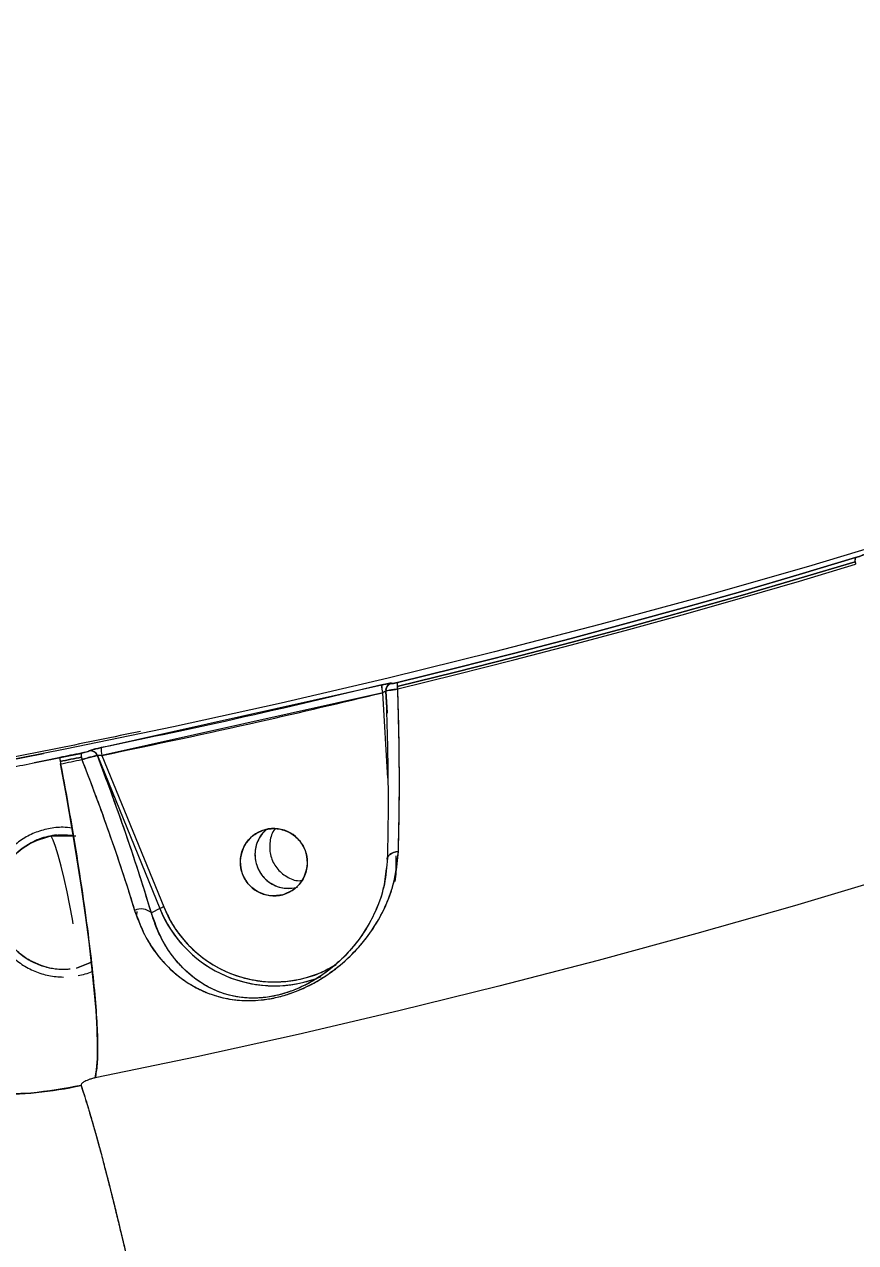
# Model space of a CAD drawing. Header units: millimetres. Extents: x -6332 to 8932, y -6739 to 7096.
# Drawn here: x -3438.2 to -3327.3, y -2166 to -2003.5 of the extents above; entities that cross this region are included whole.
import ezdxf

# ---------------------------------------------------------------- set-up
doc = ezdxf.new("R2010")
doc.units = ezdxf.units.MM
for name, color, linetype in [('DIKOM_ЗОНА', 80, 'Continuous'), ('DIKOM_ОБЪЕКТ', 7, 'Continuous'), ('DIKOM_РАЗМЕР_ЗОНА', 7, 'Continuous'), ('DIKOM_РАЗМЕР_ОБЪЕКТА', 7, 'Continuous')]:
    doc.layers.add(name, color=color, linetype=linetype)
doc.styles.add('style1', font='arial.ttf', dxfattribs={"width": 0.8})
doc.dimstyles.new('1-50', dxfattribs={"dimtxt": 300, "dimasz": 200, "dimexe": 100, "dimexo": 0, "dimgap": 100, "dimtad": 1, "dimtxsty": 'style1', "dimcen": 200, "dimclrd": 7, "dimclre": 7, "dimclrt": 7, "dimadec": 1, "dimazin": 2, "dimtfac": 1, "dimtmove": 0, "dimatfit": 2, "dimfxl": 0, "dimlwd": 25, "dimlwe": 18, "dimarcsym": 0})

# ---------------------------------------------------------------- blocks, each defined once
blk = doc.blocks.new('*D9')
at = {"layer": 'Defpoints', "color": 0, "transparency": 16777216}
for p in [(777.17, 5593.97), (-4228.73, -3389.78), (7301.72, -3389.78)]:
    blk.add_point(p, dxfattribs=at)
at = {"layer": 'DIKOM_РАЗМЕР_ОБЪЕКТА', "color": 7, "lineweight": 18, "transparency": 16777216}
for p, q in [((777.17, 5593.97), (7401.72, 5593.97)), ((-4228.73, -3389.78), (7401.72, -3389.78))]:
    blk.add_line(p, q, dxfattribs=at)
at = {"layer": 'DIKOM_РАЗМЕР_ОБЪЕКТА', "color": 7, "lineweight": 25, "transparency": 16777216}
blk.add_line((7301.72, 5393.97), (7301.72, -3189.78), dxfattribs=at)
at = {"layer": 'DIKOM_РАЗМЕР_ОБЪЕКТА', "color": 7, "transparency": 16777216}
for points in [[(7268.39, 5393.97), (7335.06, 5393.97), (7301.72, 5593.97)], [(7268.39, -3189.78), (7335.06, -3189.78), (7301.72, -3389.78)]]:
    blk.add_solid(points, dxfattribs=at)
at = {"layer": 'DIKOM_РАЗМЕР_ОБЪЕКТА', "color": 7, "transparency": 16777216, "insert": (7048.55, 1153.71), "char_height": 300, "attachment_point": 5, "rotation": 90, "style": 'style1'}
blk.add_mtext('9000', dxfattribs=at)
blk = doc.blocks.new('*D10')
at = {"layer": 'Defpoints', "color": 0, "transparency": 16777216}
for p in [(4034.78, 3636.59), (-4490.85, -1960.46), (4034.78, -5533.39)]:
    blk.add_point(p, dxfattribs=at)
at = {"layer": 'DIKOM_РАЗМЕР_ОБЪЕКТА', "color": 7, "lineweight": 18, "transparency": 16777216}
for p, q in [((4034.78, 3636.59), (4034.78, -5633.39)), ((-4490.85, -1960.46), (-4490.85, -5633.39))]:
    blk.add_line(p, q, dxfattribs=at)
at = {"layer": 'DIKOM_РАЗМЕР_ОБЪЕКТА', "color": 7, "lineweight": 25, "transparency": 16777216}
blk.add_line((-4290.85, -5533.39), (3834.78, -5533.39), dxfattribs=at)
at = {"layer": 'DIKOM_РАЗМЕР_ОБЪЕКТА', "color": 7, "transparency": 16777216}
for points in [[(-4290.85, -5500.05), (-4290.85, -5566.72), (-4490.85, -5533.39)], [(3834.78, -5500.05), (3834.78, -5566.72), (4034.78, -5533.39)]]:
    blk.add_solid(points, dxfattribs=at)
at = {"layer": 'DIKOM_РАЗМЕР_ОБЪЕКТА', "color": 7, "transparency": 16777216, "insert": (308.03, -5280.21), "char_height": 300, "attachment_point": 5, "style": 'style1'}
blk.add_mtext('8500', dxfattribs=at)
blk = doc.blocks.new('*D11')
at = {"layer": 'Defpoints', "color": 0, "transparency": 16777216}
for p in [(1114.35, 7096.35), (-4349.59, -4627.34), (8831.76, -4627.34)]:
    blk.add_point(p, dxfattribs=at)
at = {"layer": 'DIKOM_РАЗМЕР_ЗОНА', "color": 7, "lineweight": 18, "transparency": 16777216}
for p, q in [((1114.35, 7096.35), (8931.76, 7096.35)), ((-4349.59, -4627.34), (8931.76, -4627.34))]:
    blk.add_line(p, q, dxfattribs=at)
at = {"layer": 'DIKOM_РАЗМЕР_ЗОНА', "color": 7, "lineweight": 25, "transparency": 16777216}
blk.add_line((8831.76, 6896.35), (8831.76, -4427.34), dxfattribs=at)
at = {"layer": 'DIKOM_РАЗМЕР_ЗОНА', "color": 7, "transparency": 16777216}
for points in [[(8798.42, 6896.35), (8865.09, 6896.35), (8831.76, 7096.35)], [(8798.42, -4427.34), (8865.09, -4427.34), (8831.76, -4627.34)]]:
    blk.add_solid(points, dxfattribs=at)
at = {"layer": 'DIKOM_РАЗМЕР_ЗОНА', "color": 7, "transparency": 16777216, "insert": (8578.59, 1308.2), "char_height": 300, "attachment_point": 5, "rotation": 90, "style": 'style1'}
blk.add_mtext('11750', dxfattribs=at)
blk = doc.blocks.new('*D12')
at = {"layer": 'Defpoints', "color": 0, "transparency": 16777216}
for p in [(6134.38, 3354.85), (-6332, -2644.93), (6134.38, -6639)]:
    blk.add_point(p, dxfattribs=at)
at = {"layer": 'DIKOM_РАЗМЕР_ЗОНА', "color": 7, "lineweight": 18, "transparency": 16777216}
for p, q in [((6134.38, 3354.85), (6134.38, -6739)), ((-6332, -2644.93), (-6332, -6739))]:
    blk.add_line(p, q, dxfattribs=at)
at = {"layer": 'DIKOM_РАЗМЕР_ЗОНА', "color": 7, "lineweight": 25, "transparency": 16777216}
blk.add_line((-6132, -6639), (5934.38, -6639), dxfattribs=at)
at = {"layer": 'DIKOM_РАЗМЕР_ЗОНА', "color": 7, "transparency": 16777216}
for points in [[(-6132, -6605.67), (-6132, -6672.33), (-6332, -6639)], [(5934.38, -6605.67), (5934.38, -6672.33), (6134.38, -6639)]]:
    blk.add_solid(points, dxfattribs=at)
at = {"layer": 'DIKOM_РАЗМЕР_ЗОНА', "color": 7, "transparency": 16777216, "insert": (-98.81, -6385.83), "char_height": 300, "attachment_point": 5, "style": 'style1'}
blk.add_mtext('12500', dxfattribs=at)

msp = doc.modelspace()

# ---------------------------------------------------------------- linework, layer by layer
at = {"layer": 'DIKOM_ЗОНА', "color": 3, "lineweight": 15}
msp.add_lwpolyline([(2313.678, -2039.636), (1542.34, -2039.636, 0.3105415), (608.716, -2681.382, -0.3109247), (-1501.993, -4130.05), (-2696.746, -4128.38, 0.1481275), (-3251.872, -4295.682, -0.933016), (-5664.774, -1161.612, 0.2141904), (-5328.202, -414.769), (-5324.734, 2067.074, -0.1780948), (-5085.448, 2714.765, 0.1784553), (-4846.161, 3363.853), (-4846.161, 4324.353, -0.4142136), (-3846.161, 5324.353), (-1723.291, 5324.353, 0.381133), (-729.81, 6210.352, -0.381133), (263.67, 7096.351), (1965.021, 7096.351, -0.4034875), (2964.346, 6133.102, 0.4034875)], format="xyb", dxfattribs=at)
at = {"layer": 'DIKOM_ОБЪЕКТ', "color": 7, "linetype": 'Continuous', "lineweight": 15}
for p, q in [((-3427.932, -2099.966), (-3390.521, -2091.609)), ((-3390.399, -2092.639), (-3427.845, -2101.004)), ((-3389.701, -2104.048), (-3390.399, -2092.639)), ((-3389.796, -2095.406), (-3389.978, -2092.422)), ((-3389.978, -2092.422), (-3389.8, -2095.326)), ((-3389.801, -2095.26), (-3389.974, -2092.421)), ((-3389.644, -2091.619), (-3389.618, -2091.592)), ((-3389.632, -2091.603), (-3389.635, -2091.606)), ((-3389.236, -2091.404), (-3389.233, -2091.401)), ((-3389.233, -2091.401), (-3389.236, -2091.404)), ((-3429.578, -2100.415), (-3429.495, -2100.402)), ((-3429.575, -2100.412), (-3429.578, -2100.415)), ((-3429.578, -2100.415), (-3429.575, -2100.412)), ((-3428.452, -2101.018), (-3428.449, -2101.015)), ((-3428.449, -2101.015), (-3420.126, -2121.424)), ((-3427.845, -2101.004), (-3419.606, -2121.206)), ((-3431.329, -2111.761), (-3434.782, -2111.755)), ((-3423.212, -2122.327), (-3423.162, -2121.797)), ((-3420.126, -2121.424), (-3421.257, -2121.999)), ((-3431.24, -2129.391), (-3429.263, -2128.571)), ((-3429.262, -2128.573), (-3431.24, -2129.391)), ((-3396.711, -2129.552), (-3397.505, -2129.985)), ((-3400.675, -2131.595), (-3400.671, -2131.593)), ((-3400.22, -2131.336), (-3400.672, -2131.594))]:
    msp.add_line(p, q, dxfattribs=at)
at = {"layer": 'DIKOM_ОБЪЕКТ', "color": 7, "linetype": 'Continuous', "lineweight": 15, "flags": 128}
for points in [[(-3255.525, -2049.679), (-3266.52, -2053.774), (-3279.622, -2058.465), (-3292.891, -2063.016), (-3306.317, -2067.424), (-3319.891, -2071.684), (-3333.606, -2075.795), (-3347.451, -2079.755), (-3361.417, -2083.56), (-3375.497, -2087.208), (-3389.679, -2090.695), (-3403.956, -2094.022), (-3418.317, -2097.184), (-3432.753, -2100.181), (-3447.255, -2103.008), (-3461.814, -2105.667), (-3476.419, -2108.153), (-3486.631, -2109.786)], [(-3327.31, -2074.628), (-3334.82, -2076.876), (-3342.37, -2079.077), (-3349.96, -2081.231), (-3357.587, -2083.338), (-3365.251, -2085.396), (-3372.948, -2087.406), (-3380.679, -2089.368), (-3388.44, -2091.281)], [(-3388.44, -2091.281), (-3380.679, -2089.368), (-3372.948, -2087.406), (-3365.251, -2085.396), (-3357.587, -2083.338), (-3349.96, -2081.231), (-3342.37, -2079.077), (-3334.82, -2076.876), (-3327.31, -2074.628)], [(-3388.447, -2091.823), (-3380.692, -2089.911), (-3372.968, -2087.952), (-3365.277, -2085.942), (-3357.62, -2083.885), (-3349.999, -2081.78), (-3342.415, -2079.628), (-3334.871, -2077.429), (-3327.367, -2075.184)], [(-3327.367, -2075.184), (-3334.871, -2077.429), (-3342.415, -2079.628), (-3349.999, -2081.78), (-3357.62, -2083.885), (-3365.277, -2085.942), (-3372.968, -2087.952), (-3380.692, -2089.911), (-3388.447, -2091.823)], [(-3388.388, -2092.143), (-3380.632, -2090.232), (-3372.907, -2088.271), (-3365.215, -2086.263), (-3357.557, -2084.205), (-3349.935, -2082.1), (-3342.351, -2079.947), (-3334.806, -2077.748), (-3327.301, -2075.502)], [(-3388.388, -2092.143), (-3380.632, -2090.232), (-3372.907, -2088.271), (-3365.215, -2086.263), (-3357.557, -2084.205), (-3349.935, -2082.1), (-3342.351, -2079.947), (-3334.806, -2077.748), (-3327.301, -2075.502)], [(-3389.972, -2092.207), (-3389.978, -2092.252), (-3389.983, -2092.367)], [(-3486.631, -2109.786), (-3476.419, -2108.153), (-3461.814, -2105.667), (-3447.255, -2103.008), (-3435.626, -2100.755)], [(-3430.618, -2100.731), (-3432.468, -2101.105), (-3436.912, -2101.991)], [(-3436.723, -2101.953), (-3432.468, -2101.105), (-3430.618, -2100.731)], [(-3436.723, -2101.953), (-3432.47, -2101.106), (-3430.618, -2100.731)], [(-3430.607, -2100.7), (-3430.962, -2100.773), (-3431.317, -2100.845), (-3431.672, -2100.918), (-3432.027, -2100.989), (-3432.382, -2101.062), (-3432.737, -2101.133), (-3433.092, -2101.206), (-3433.447, -2101.277)], [(-3433.447, -2101.277), (-3433.092, -2101.206), (-3432.737, -2101.133), (-3432.382, -2101.062), (-3432.027, -2100.989), (-3431.672, -2100.918), (-3431.317, -2100.845), (-3430.962, -2100.773), (-3430.607, -2100.7)], [(-3430.579, -2101.234), (-3430.934, -2101.307), (-3431.289, -2101.378), (-3431.643, -2101.451), (-3431.998, -2101.523), (-3432.353, -2101.595), (-3432.708, -2101.667), (-3433.062, -2101.739), (-3433.417, -2101.81)], [(-3433.417, -2101.81), (-3433.062, -2101.739), (-3432.708, -2101.667), (-3432.353, -2101.595), (-3431.998, -2101.523), (-3431.643, -2101.451), (-3431.289, -2101.378), (-3430.934, -2101.307), (-3430.579, -2101.234)], [(-3433.363, -2102.132), (-3433.008, -2102.06), (-3432.653, -2101.989), (-3432.298, -2101.916), (-3431.943, -2101.845), (-3431.588, -2101.772), (-3431.234, -2101.701), (-3430.879, -2101.628), (-3430.524, -2101.556)], [(-3433.363, -2102.132), (-3433.008, -2102.06), (-3432.653, -2101.989), (-3432.298, -2101.916), (-3431.943, -2101.845), (-3431.588, -2101.772), (-3431.234, -2101.701), (-3430.879, -2101.628), (-3430.524, -2101.556)], [(-3428.755, -2144.011), (-3428.563, -2142.917), (-3428.455, -2141.458), (-3428.431, -2139.647), (-3428.493, -2137.497), (-3428.639, -2135.025), (-3428.868, -2132.249), (-3429.179, -2129.191), (-3429.569, -2125.876), (-3430.036, -2122.329), (-3430.574, -2118.578), (-3431.181, -2114.651), (-3431.852, -2110.58), (-3432.581, -2106.396), (-3433.363, -2102.132)], [(-3287.856, -2105.87), (-3297.135, -2109.03), (-3309.774, -2113.172), (-3322.552, -2117.179), (-3335.46, -2121.046), (-3348.489, -2124.771), (-3361.633, -2128.351), (-3374.882, -2131.785), (-3388.227, -2135.07), (-3401.66, -2138.204), (-3415.172, -2141.185), (-3428.755, -2144.011)], [(-3287.856, -2105.87), (-3297.135, -2109.03), (-3309.774, -2113.172), (-3322.552, -2117.179), (-3335.46, -2121.046), (-3348.489, -2124.771), (-3361.633, -2128.351), (-3374.882, -2131.785), (-3388.227, -2135.07), (-3401.66, -2138.204), (-3415.172, -2141.185), (-3428.755, -2144.011)], [(-3431.695, -2123.45), (-3431.796, -2122.847), (-3432.128, -2121.023), (-3432.498, -2119.18), (-3432.891, -2117.397), (-3433.289, -2115.753), (-3433.675, -2114.32), (-3434.032, -2113.16), (-3434.344, -2112.325), (-3434.598, -2111.85), (-3434.782, -2111.755)], [(-3389.766, -2114.964), (-3389.783, -2114.772), (-3389.734, -2114.581), (-3389.622, -2114.4), (-3389.451, -2114.234), (-3389.226, -2114.087), (-3388.954, -2113.966), (-3388.645, -2113.873), (-3388.307, -2113.812)], [(-3388.307, -2113.812), (-3388.645, -2113.873), (-3388.954, -2113.966), (-3389.226, -2114.087), (-3389.451, -2114.234), (-3389.622, -2114.4), (-3389.734, -2114.581), (-3389.774, -2114.711)], [(-3388.635, -2114.389), (-3388.665, -2116.825), (-3388.779, -2117.8)]]:
    msp.add_lwpolyline(points, dxfattribs=at)
at = {"layer": 'DIKOM_ОБЪЕКТ', "color": 7, "linetype": 'Continuous', "lineweight": 15}
for centre, radius, start, end in [((-3326.742, -2074.967), 0.662, 149.12856, 199.10432), ((-3326.32, -2075.056), 1.078, 156.62289, 204.47636), ((-3324.166, -2074.69), 3.238, 188.77354, 194.53003), ((-3387.626, -2091.749), 2.912, 177.8287, 197.79896), ((-3387.008, -2091.656), 3.53, 179.8683, 196.16313), ((-3389.003, -2092.356), 0.98, 103.75195, 182.7121), ((-3389, -2092.353), 0.98, 103.75043, 181.65516), ((-3389.004, -2092.349), 0.975, 103.60658, 166.53808), ((-3389.009, -2092.348), 0.971, 103.52613, 149.03545), ((-3387.58, -2091.563), 0.905, 161.84033, 196.67503), ((-3386.898, -2091.62), 1.579, 167.59568, 199.34981), ((-3383.308, -2091.037), 5.199, 188.69488, 192.28693), ((-3429.198, -2100.895), 1.422, 172.12566, 193.80325), ((-3428.055, -2100.886), 2.558, 175.84604, 195.18608), ((-3429.382, -2101.403), 1.007, 22.46611, 101.20012), ((-3429.379, -2101.4), 1.007, 22.46626, 101.19996), ((-3429.383, -2101.403), 1.008, 22.46012, 89.72789), ((-3429.379, -2101.399), 1.006, 22.43362, 83.78132), ((-3425.534, -2100.288), 2.42, 172.36077, 197.20629), ((-3431.975, -2101.462), 1.483, 172.85284, 193.58807), ((-3424.75, -2100.502), 8.765, 188.5862, 190.71733), ((-3421.864, -2099.91), 8.815, 188.64371, 190.76307), ((-3404.893, -2115.236), 4.498, 105.93558, 285.23392), ((-3404.946, -2115.251), 4.498, 285.93538, 105.23412), ((-3422.619, -2123.51), 2.034, 47.98377, 115.40697), ((-3410.79, -2143.018), 23.526, 112.00744, 113.38005), ((-3404.851, -2115.263), 16.47, 201.96671, 285.84338), ((-3404.863, -2115.273), 16.455, 201.94744, 292.35453), ((-3404.827, -2115.275), 15.925, 201.86717, 301.03821), ((-3441.583, -2095.302), 50.901, 268.80425, 282.42263)]:
    msp.add_arc(centre, radius, start, end, dxfattribs=at)
for points, knots in [([(-3395.452, -3040.895), (-3394.019, -3040.751), (-3391.22, -3040.469), (-3387.285, -3039.346), (-3383.305, -3037.668), (-3379.607, -3035.411), (-3376.186, -3032.545), (-3373.572, -3029.664), (-3371.561, -3026.801), (-3370.206, -3024.389), (-3369.25, -3022.32), (-3368.578, -3020.578), (-3368.019, -3018.875), (-3367.537, -3017.075), (-3367.15, -3015.207), (-3366.866, -3013.379), (-3366.677, -3011.683), (-3366.546, -3009.983), (-3366.469, -3008.393), (-3366.426, -3006.655), (-3366.416, -3005.059), (-3366.426, -3003.621), (-3366.448, -3002.325), (-3366.48, -3001.046), (-3366.522, -2999.712), (-3366.589, -2997.918), (-3366.697, -2995.564), (-3366.868, -2992.423), (-3367.1, -2988.712), (-3367.405, -2984.337), (-3367.798, -2979.2), (-3368.289, -2973.237), (-3368.881, -2966.493), (-3369.562, -2959.148), (-3370.317, -2951.342), (-3371.145, -2943.108), (-3372.043, -2934.467), (-3372.938, -2926.104), (-3373.809, -2918.164), (-3374.628, -2910.858), (-3375.452, -2903.59), (-3376.262, -2896.516), (-3377.043, -2889.735), (-3377.788, -2883.282), (-3378.493, -2877.19), (-3379.156, -2871.451), (-3379.85, -2865.427), (-3380.62, -2858.78), (-3381.516, -2851.146), (-3382.51, -2842.767), (-3383.608, -2833.607), (-3384.814, -2823.641), (-3386.131, -2812.858), (-3387.543, -2801.403), (-3389.301, -2787.253), (-3391.401, -2770.518), (-3393.854, -2751.173), (-3396.361, -2731.597), (-3398.937, -2711.666), (-3401.592, -2691.316), (-3404.324, -2670.548), (-3407.113, -2649.519), (-3409.947, -2628.315), (-3412.808, -2607.073), (-3415.695, -2585.8), (-3418.606, -2564.5), (-3421.559, -2543.044), (-3424.567, -2521.347), (-3427.615, -2499.509), (-3430.69, -2477.63), (-3433.767, -2455.893), (-3436.845, -2434.296), (-3439.907, -2412.967), (-3442.951, -2391.912), (-3445.965, -2371.206), (-3448.955, -2350.818), (-3451.82, -2331.43), (-3454.56, -2313.018), (-3457.183, -2295.517), (-3459.797, -2278.202), (-3462.423, -2260.94), (-3464.733, -2245.883), (-3466.726, -2232.98), (-3468.399, -2222.217), (-3470.068, -2211.543), (-3471.728, -2200.992), (-3473.35, -2190.756), (-3474.888, -2181.106), (-3476.303, -2172.27), (-3477.527, -2164.67), (-3478.577, -2158.17), (-3479.473, -2152.649), (-3480.288, -2147.644), (-3481.041, -2143.027), (-3481.785, -2138.493), (-3482.627, -2133.406), (-3483.595, -2127.61), (-3484.691, -2121.109), (-3485.862, -2114.235), (-3487.184, -2106.56), (-3488.622, -2098.33), (-3490.117, -2089.918), (-3491.545, -2082.031), (-3492.891, -2074.751), (-3494.157, -2068.058), (-3495.327, -2062.03), (-3496.408, -2056.618), (-3497.39, -2051.859), (-3498.279, -2047.703), (-3499.017, -2044.386), (-3499.621, -2041.771), (-3500.117, -2039.701), (-3500.575, -2037.856), (-3501.012, -2036.165), (-3501.451, -2034.545), (-3501.886, -2033.013), (-3502.376, -2031.387), (-3502.987, -2029.519), (-3503.731, -2027.485), (-3504.426, -2025.822), (-3505.031, -2024.53), (-3505.435, -2023.721), (-3505.841, -2022.954), (-3506.257, -2022.217), (-3506.714, -2021.447), (-3507.429, -2020.321), (-3508.455, -2018.866), (-3509.766, -2017.235), (-3511.141, -2015.75), (-3512.512, -2014.451), (-3513.814, -2013.34), (-3515.498, -2012.064), (-3517.768, -2010.607), (-3520.78, -2009.071), (-3524.188, -2007.833), (-3527.82, -2006.996), (-3531.488, -2006.605), (-3535.415, -2006.647), (-3538.041, -2007.124), (-3539.383, -2007.368)], [0, 0, 0, 0, 0.0028503, 0.0055661, 0.0081005, 0.0114822, 0.0143004, 0.0173899, 0.0201231, 0.0225367, 0.0246521, 0.0264929, 0.0284047, 0.0315168, 0.0352137, 0.0391601, 0.0432116, 0.0473796, 0.0528725, 0.0578436, 0.0622393, 0.0663121, 0.0698428, 0.073402, 0.077068, 0.0808419, 0.0878325, 0.0953595, 0.1035913, 0.1125274, 0.1221707, 0.1325157, 0.1434553, 0.1543855, 0.16524, 0.1760326, 0.1867766, 0.1974092, 0.2056436, 0.2137478, 0.2214155, 0.228599, 0.2353017, 0.2414203, 0.2470797, 0.2522811, 0.2570251, 0.2630439, 0.2695685, 0.276605, 0.2841608, 0.2922437, 0.3008103, 0.3098383, 0.3189908, 0.3331882, 0.3471871, 0.3610169, 0.3747049, 0.3885658, 0.4024742, 0.4163112, 0.4300881, 0.4438328, 0.4573262, 0.4708376, 0.4843926, 0.4980184, 0.5119003, 0.5257156, 0.5394952, 0.5532662, 0.5670568, 0.5806471, 0.5942938, 0.6078847, 0.6214166, 0.6336896, 0.645954, 0.6582745, 0.6709082, 0.6839139, 0.6922447, 0.7007059, 0.70926, 0.7179122, 0.7266519, 0.735037, 0.742864, 0.7501395, 0.7558028, 0.7610838, 0.7659836, 0.7705024, 0.7749832, 0.7799093, 0.7862963, 0.7933193, 0.8009804, 0.8092365, 0.8198258, 0.8306619, 0.8413415, 0.8518784, 0.8622855, 0.8725741, 0.8822947, 0.8919134, 0.901041, 0.909453, 0.9155372, 0.921166, 0.9263572, 0.9317036, 0.9360691, 0.9407086, 0.9456337, 0.9508689, 0.9564255, 0.9621343, 0.9642973, 0.9662369, 0.9679538, 0.9694497, 0.9707354, 0.9722546, 0.9742802, 0.9764816, 0.9787161, 0.9800652, 0.9813128, 0.9827585, 0.9846453, 0.9869717, 0.9897195, 0.992036, 0.9945439, 0.9972113, 1, 1, 1, 1]), ([(-3395.458, -3040.834), (-3395.27, -3040.76), (-3394.887, -3040.608), (-3394.486, -3039.08), (-3394.207, -3036.649), (-3394.069, -3033.208), (-3394.069, -3028.785), (-3394.209, -3023.394), (-3394.484, -3017.07), (-3394.892, -3009.837), (-3395.434, -3001.701), (-3396.111, -2992.661), (-3396.924, -2982.716), (-3397.873, -2971.86), (-3398.959, -2960.121), (-3400.174, -2947.556), (-3401.513, -2934.229), (-3402.972, -2920.171), (-3404.55, -2905.387), (-3406.246, -2889.876), (-3408.062, -2873.634), (-3409.996, -2856.665), (-3412.043, -2839.033), (-3414.192, -2820.826), (-3416.432, -2802.126), (-3418.762, -2782.952), (-3421.181, -2763.306), (-3423.691, -2743.187), (-3426.29, -2722.592), (-3428.978, -2701.544), (-3431.741, -2680.14), (-3434.567, -2658.485), (-3437.444, -2636.659), (-3440.372, -2614.668), (-3443.351, -2592.512), (-3446.382, -2570.19), (-3449.465, -2547.702), (-3452.594, -2525.097), (-3455.756, -2502.478), (-3458.935, -2479.949), (-3462.123, -2457.562), (-3465.321, -2435.317), (-3468.527, -2413.214), (-3471.741, -2391.258), (-3474.952, -2369.528), (-3478.144, -2348.123), (-3481.304, -2327.133), (-3484.428, -2306.578), (-3487.516, -2286.452), (-3490.57, -2266.758), (-3493.587, -2247.496), (-3496.567, -2228.687), (-3499.494, -2210.417), (-3502.353, -2192.775), (-3505.135, -2175.83), (-3507.838, -2159.583), (-3510.463, -2144.028), (-3513.009, -2129.17), (-3515.478, -2115.01), (-3517.863, -2101.581), (-3520.152, -2088.954), (-3522.335, -2077.188), (-3524.406, -2066.317), (-3526.365, -2056.329), (-3528.212, -2047.223), (-3529.946, -2039.004), (-3531.566, -2031.677), (-3533.065, -2025.268), (-3534.434, -2019.814), (-3535.669, -2015.334), (-3536.769, -2011.843), (-3537.739, -2009.306), (-3538.547, -2007.846), (-3539.089, -2007.259), (-3539.315, -2007.421), (-3539.37, -2007.46)], [0, 0, 0, 0, 0.0133873, 0.0271771, 0.0409892, 0.0548493, 0.0687839, 0.0827182, 0.096575, 0.1103844, 0.1241721, 0.1379629, 0.1517827, 0.1656582, 0.1796106, 0.1935259, 0.2073712, 0.2211732, 0.2349584, 0.2487524, 0.2625818, 0.276473, 0.2904299, 0.3043242, 0.3181561, 0.3319515, 0.345737, 0.3595386, 0.3733816, 0.3872939, 0.401246, 0.4151223, 0.4289426, 0.4427339, 0.4565214, 0.470332, 0.4841908, 0.498126, 0.5120702, 0.525952, 0.5397975, 0.5536343, 0.5674873, 0.5813842, 0.5953421, 0.60925, 0.6230905, 0.6368903, 0.6506753, 0.6644717, 0.6783052, 0.6922022, 0.7061589, 0.7200476, 0.7338757, 0.7476698, 0.7614561, 0.7752598, 0.7891079, 0.8030274, 0.8169769, 0.8308489, 0.8446667, 0.8584568, 0.8722453, 0.8860581, 0.8999201, 0.9138578, 0.927786, 0.9416417, 0.9554511, 0.9692402, 0.9830341, 0.9959307, 1, 1, 1, 1]), ([(-3326.183, -2074.227), (-3326.235, -2074.252), (-3326.34, -2074.301), (-3326.654, -2074.416), (-3326.994, -2074.53), (-3327.204, -2074.595), (-3327.31, -2074.628)], [0, 0, 0, 0, 0.2798209, 0.5599211, 0.7797794, 1, 1, 1, 1]), ([(-3327.31, -2074.628), (-3327.19, -2074.59), (-3326.949, -2074.515), (-3326.601, -2074.397), (-3326.319, -2074.291), (-3326.228, -2074.248), (-3326.183, -2074.227)], [0, 0, 0, 0, 0.250086, 0.4998959, 0.7497578, 1, 1, 1, 1]), ([(-3390.521, -2091.609), (-3397.483, -2093.261), (-3409.917, -2096.211), (-3422.427, -2098.819), (-3427.932, -2099.966)], [0, 0, 0, 0, 0.5599982, 1, 1, 1, 1]), ([(-3427.845, -2101.004), (-3420.834, -2099.534), (-3408.315, -2096.909), (-3395.873, -2093.944), (-3390.399, -2092.639)], [0, 0, 0, 0, 0.5599978, 1, 1, 1, 1]), ([(-3390.521, -2091.609), (-3390.333, -2091.565), (-3389.957, -2091.478), (-3389.509, -2091.391), (-3389.286, -2091.366), (-3389.214, -2091.375), (-3389.227, -2091.392), (-3389.233, -2091.401)], [0, 0, 0, 0, 0.2496755, 0.4991889, 0.7485063, 0.8742082, 1, 1, 1, 1]), ([(-3389.233, -2091.401), (-3389.235, -2091.386), (-3389.237, -2091.355), (-3389.575, -2091.403), (-3390.023, -2091.493), (-3390.355, -2091.57), (-3390.521, -2091.609)], [0, 0, 0, 0, 0.2797894, 0.559644, 0.7797871, 1, 1, 1, 1]), ([(-3390.399, -2092.639), (-3390.33, -2092.597), (-3390.197, -2092.514), (-3390.056, -2092.435), (-3389.986, -2092.406), (-3389.985, -2092.412), (-3389.984, -2092.413)], [0, 0, 0, 0, 0.3462452, 0.6768411, 0.9257057, 1, 1, 1, 1]), ([(-3390.399, -2092.639), (-3390.334, -2092.599), (-3390.218, -2092.528), (-3390.099, -2092.459), (-3390.035, -2092.427), (-3390.017, -2092.421), (-3390.01, -2092.419)], [0, 0, 0, 0, 0.3999718, 0.7130387, 0.9004832, 1, 1, 1, 1]), ([(-3389.994, -2092.23), (-3389.917, -2094.402), (-3389.767, -2098.621), (-3389.679, -2104.552), (-3389.675, -2109.924), (-3389.742, -2113.149), (-3389.775, -2114.713)], [0, 0, 0, 0, 0.2738799, 0.5319447, 0.7729874, 1, 1, 1, 1]), ([(-3389.621, -2091.595), (-3389.682, -2091.651), (-3389.804, -2091.765), (-3389.921, -2091.976), (-3389.981, -2092.161), (-3389.981, -2092.27), (-3389.981, -2092.305)], [0, 0, 0, 0, 0.2903364, 0.5809556, 0.8660623, 1, 1, 1, 1]), ([(-3389.966, -2092.209), (-3389.965, -2092.202), (-3389.961, -2092.117), (-3389.901, -2091.958), (-3389.794, -2091.76), (-3389.691, -2091.664), (-3389.644, -2091.619)], [0, 0, 0, 0, 0.0299466, 0.3646189, 0.7095502, 1, 1, 1, 1]), ([(-3388.388, -2092.143), (-3388.629, -2092.18), (-3389.11, -2092.253), (-3389.648, -2092.344), (-3389.946, -2092.399), (-3389.951, -2092.408), (-3389.953, -2092.41)], [0, 0, 0, 0, 0.2971421, 0.5938629, 0.8904623, 1, 1, 1, 1]), ([(-3389.943, -2092.408), (-3389.939, -2092.405), (-3389.929, -2092.396), (-3389.573, -2092.331), (-3389.024, -2092.24), (-3388.599, -2092.175), (-3388.388, -2092.143)], [0, 0, 0, 0, 0.1428804, 0.4764068, 0.7391047, 1, 1, 1, 1]), ([(-3388.44, -2091.281), (-3388.573, -2091.312), (-3388.84, -2091.374), (-3389.109, -2091.42), (-3389.246, -2091.43), (-3389.24, -2091.413), (-3389.236, -2091.404)], [0, 0, 0, 0, 0.2787737, 0.5585928, 0.7793085, 1, 1, 1, 1]), ([(-3389.236, -2091.404), (-3389.238, -2091.413), (-3389.242, -2091.433), (-3389.074, -2091.415), (-3388.798, -2091.365), (-3388.559, -2091.309), (-3388.44, -2091.281)], [0, 0, 0, 0, 0.2503216, 0.499869, 0.7496133, 1, 1, 1, 1]), ([(-3388.307, -2113.812), (-3388.277, -2112.715), (-3388.217, -2110.546), (-3388.174, -2107.142), (-3388.165, -2103.034), (-3388.215, -2098.051), (-3388.329, -2094.141), (-3388.388, -2092.143)], [0, 0, 0, 0, 0.1658908, 0.328134, 0.4884593, 0.7384931, 1, 1, 1, 1]), ([(-3388.307, -2113.812), (-3388.26, -2111.942), (-3388.166, -2108.21), (-3388.165, -2102.566), (-3388.237, -2097.199), (-3388.338, -2093.827), (-3388.388, -2092.143)], [0, 0, 0, 0, 0.2801722, 0.5589037, 0.77981, 1, 1, 1, 1]), ([(-3422.713, -2097.794), (-3424.518, -2098.174), (-3429.923, -2099.309), (-3438.925, -2101.09), (-3449.576, -2103.121), (-3459.82, -2104.98), (-3468.764, -2106.53), (-3476.688, -2107.846), (-3482.351, -2108.765), (-3485.742, -2109.285), (-3486.692, -2109.43)], [0, 0, 0, 0, 0.0856957, 0.2564822, 0.4245371, 0.5864198, 0.7362845, 0.842324, 0.9558505, 1, 1, 1, 1]), ([(-3429.578, -2100.415), (-3429.609, -2100.433), (-3429.673, -2100.468), (-3429.952, -2100.548), (-3430.279, -2100.631), (-3430.498, -2100.677), (-3430.607, -2100.7)], [0, 0, 0, 0, 0.2797923, 0.5598091, 0.7798285, 1, 1, 1, 1]), ([(-3430.607, -2100.7), (-3430.482, -2100.674), (-3430.233, -2100.62), (-3429.902, -2100.536), (-3429.658, -2100.461), (-3429.604, -2100.43), (-3429.578, -2100.415)], [0, 0, 0, 0, 0.2500755, 0.4999074, 0.7497017, 1, 1, 1, 1]), ([(-3427.932, -2099.966), (-3428.151, -2100.013), (-3428.587, -2100.106), (-3429.119, -2100.243), (-3429.466, -2100.351), (-3429.539, -2100.392), (-3429.575, -2100.412)], [0, 0, 0, 0, 0.2795191, 0.5589443, 0.779331, 1, 1, 1, 1]), ([(-3429.575, -2100.412), (-3429.559, -2100.402), (-3429.526, -2100.38), (-3429.367, -2100.32), (-3429.047, -2100.224), (-3428.516, -2100.09), (-3428.127, -2100.007), (-3427.932, -2099.966)], [0, 0, 0, 0, 0.12572, 0.2514592, 0.5007695, 0.7502429, 1, 1, 1, 1]), ([(-3485.587, -2115.861), (-3485.255, -2115.554), (-3484.422, -2114.784), (-3482.121, -2113.553), (-3478.856, -2112.176), (-3474.819, -2110.808), (-3470.128, -2109.447), (-3464.858, -2108.083), (-3459.101, -2106.718), (-3452.971, -2105.347), (-3446.58, -2103.978), (-3440.028, -2102.613), (-3435.642, -2101.723), (-3433.447, -2101.277)], [0, 0, 0, 0, 0.0620805, 0.1558395, 0.2498007, 0.3437818, 0.4374625, 0.5312158, 0.6251371, 0.7189728, 0.8123746, 0.906106, 1, 1, 1, 1]), ([(-3433.363, -2102.132), (-3432.952, -2104.365), (-3432.132, -2108.83), (-3431.07, -2115.254), (-3430.158, -2121.319), (-3429.424, -2126.9), (-3428.883, -2131.862), (-3428.54, -2136.126), (-3428.402, -2139.612), (-3428.452, -2142.355), (-3428.654, -2143.459), (-3428.755, -2144.011)], [0, 0, 0, 0, 0.1120017, 0.2239989, 0.3359987, 0.447991, 0.5599936, 0.6699918, 0.7799989, 0.8899957, 1, 1, 1, 1]), ([(-3428.452, -2101.018), (-3428.515, -2101.026), (-3428.641, -2101.042), (-3429.141, -2101.166), (-3429.796, -2101.342), (-3430.282, -2101.484), (-3430.524, -2101.556)], [0, 0, 0, 0, 0.2502053, 0.5000548, 0.7500205, 1, 1, 1, 1]), ([(-3430.524, -2101.556), (-3430.252, -2101.476), (-3429.706, -2101.316), (-3429.045, -2101.141), (-3428.609, -2101.037), (-3428.504, -2101.024), (-3428.452, -2101.018)], [0, 0, 0, 0, 0.2796212, 0.5610508, 0.7813725, 1, 1, 1, 1]), ([(-3430.524, -2101.556), (-3429.765, -2103.544), (-3428.247, -2107.515), (-3426.355, -2112.853), (-3424.758, -2117.597), (-3423.915, -2120.311), (-3423.492, -2121.673)], [0, 0, 0, 0, 0.2805464, 0.5605261, 0.7795015, 1, 1, 1, 1]), ([(-3430.524, -2101.556), (-3430.053, -2102.782), (-3429.126, -2105.194), (-3427.836, -2108.697), (-3426.43, -2112.647), (-3424.935, -2117.041), (-3423.974, -2120.126), (-3423.492, -2121.673)], [0, 0, 0, 0, 0.1728873, 0.3401429, 0.5017684, 0.7501785, 1, 1, 1, 1]), ([(-3421.257, -2121.999), (-3421.75, -2120.386), (-3422.732, -2117.169), (-3424.468, -2111.972), (-3426.36, -2106.587), (-3427.753, -2102.878), (-3428.452, -2101.018)], [0, 0, 0, 0, 0.2499624, 0.4983735, 0.7484425, 1, 1, 1, 1]), ([(-3421.257, -2121.999), (-3421.812, -2120.186), (-3422.919, -2116.569), (-3424.767, -2111.103), (-3426.612, -2105.908), (-3427.839, -2102.646), (-3428.452, -2101.018)], [0, 0, 0, 0, 0.2802258, 0.5589616, 0.7798738, 1, 1, 1, 1]), ([(-3428.449, -2101.015), (-3428.444, -2101.01), (-3428.435, -2100.999), (-3428.391, -2100.988), (-3428.327, -2100.98), (-3428.225, -2100.975), (-3428.062, -2100.982), (-3427.923, -2100.996), (-3427.845, -2101.004)], [0, 0, 0, 0, 0.1206146, 0.2432179, 0.3694806, 0.5008524, 0.7198929, 1, 1, 1, 1]), ([(-3428.449, -2101.015), (-3428.432, -2101.004), (-3428.398, -2100.982), (-3428.229, -2100.974), (-3428.037, -2100.983), (-3427.91, -2100.997), (-3427.845, -2101.004)], [0, 0, 0, 0, 0.2659311, 0.5399364, 0.7660322, 1, 1, 1, 1]), ([(-3431.841, -2110.707), (-3432.241, -2110.652), (-3433.287, -2110.508), (-3434.333, -2110.674), (-3434.979, -2110.776)], [0, 0, 0, 0, 0.3822096, 1, 1, 1, 1]), ([(-3434.979, -2110.776), (-3435.613, -2110.939), (-3436.878, -2111.264), (-3438.607, -2112.214), (-3440.126, -2113.455), (-3441.371, -2114.979), (-3442.295, -2116.716), (-3442.861, -2118.6), (-3443.05, -2120.562), (-3442.853, -2122.521), (-3442.277, -2124.408), (-3441.345, -2126.147), (-3440.092, -2127.67), (-3438.567, -2128.924), (-3436.831, -2129.848), (-3434.945, -2130.445), (-3433.64, -2130.522), (-3432.986, -2130.56)], [0, 0, 0, 0, 0.0668373, 0.1333089, 0.2001037, 0.2667425, 0.3333178, 0.4001473, 0.4665849, 0.533434, 0.5999572, 0.6666731, 0.733387, 0.79989, 0.8667389, 0.9331981, 1, 1, 1, 1]), ([(-3434.782, -2111.755), (-3435.906, -2112.115), (-3438.155, -2112.835), (-3440.676, -2115.453), (-3442.049, -2118.756), (-3442.041, -2122.368), (-3440.653, -2125.672), (-3438.119, -2128.296), (-3435.867, -2129.023), (-3434.74, -2129.386)], [0, 0, 0, 0, 0.1427839, 0.2855918, 0.4285408, 0.5715263, 0.7144326, 0.8572159, 1, 1, 1, 1]), ([(-3432.107, -2129.518), (-3432.315, -2129.535), (-3432.643, -2129.56), (-3433.307, -2129.564), (-3433.999, -2129.516), (-3435.135, -2129.328), (-3436.502, -2128.904), (-3438.076, -2128.046), (-3439.441, -2126.901), (-3440.897, -2125.1), (-3441.803, -2122.918), (-3442.045, -2120.601), (-3441.883, -2118.825), (-3441.372, -2117.112), (-3440.262, -2115.033), (-3438.158, -2112.833), (-3435.907, -2112.114), (-3434.782, -2111.755)], [0, 0, 0, 0, 0.0229656, 0.0362772, 0.0730768, 0.0991936, 0.1629497, 0.2294619, 0.2950125, 0.3573572, 0.4828047, 0.5472775, 0.6122683, 0.6778059, 0.7426686, 0.8713485, 1, 1, 1, 1]), ([(-3434.783, -2111.75), (-3435.161, -2111.842), (-3435.959, -2112.038), (-3437.016, -2112.466), (-3437.632, -2112.882), (-3437.887, -2113.054)], [0, 0, 0, 0, 0.3438283, 0.7272826, 1, 1, 1, 1]), ([(-3434.782, -2111.755), (-3434.493, -2111.706), (-3433.997, -2111.623), (-3433.375, -2111.588), (-3432.713, -2111.583), (-3432.173, -2111.612), (-3431.761, -2111.683), (-3431.676, -2111.698)], [0, 0, 0, 0, 0.2819568, 0.482621, 0.5981577, 0.9175015, 1, 1, 1, 1]), ([(-3433.886, -2111.626), (-3433.933, -2111.627), (-3434.167, -2111.632), (-3434.396, -2111.679), (-3434.58, -2111.717)], [0, 0, 0, 0, 0.2011292, 1, 1, 1, 1]), ([(-3403.711, -2119.576), (-3404.268, -2119.668), (-3405.125, -2119.808), (-3406.277, -2119.542), (-3407.121, -2119.172), (-3407.873, -2118.632), (-3408.673, -2117.766), (-3409.323, -2116.455), (-3409.445, -2114.999), (-3409.208, -2113.847), (-3408.842, -2112.999), (-3408.311, -2112.25), (-3407.46, -2111.436), (-3406.653, -2111.118), (-3406.128, -2110.911)], [0, 0, 0, 0, 0.1197318, 0.1841906, 0.2500117, 0.3158127, 0.3802754, 0.4999803, 0.6197458, 0.6842098, 0.7499996, 0.8158554, 0.8802791, 1, 1, 1, 1]), ([(-3405.896, -2110.895), (-3406.25, -2111.25), (-3407.019, -2112.02), (-3407.511, -2113.679), (-3407.383, -2115.461), (-3406.569, -2117.076), (-3405.213, -2118.245), (-3403.501, -2118.854), (-3402.339, -2118.674), (-3401.758, -2118.585)], [0, 0, 0, 0, 0.1244924, 0.2703322, 0.4161561, 0.56204, 0.7081295, 0.8541236, 1, 1, 1, 1]), ([(-3405.926, -2110.897), (-3406.025, -2110.977), (-3406.406, -2111.286), (-3406.882, -2111.989), (-3407.284, -2112.926), (-3407.491, -2114.086), (-3407.361, -2115.425), (-3406.791, -2116.651), (-3406.029, -2117.552), (-3405.198, -2118.176), (-3404.255, -2118.577), (-3403.095, -2118.813), (-3402.273, -2118.672), (-3401.758, -2118.585)], [0, 0, 0, 0, 0.0317154, 0.1232224, 0.208501, 0.2857008, 0.4152298, 0.5368012, 0.6159865, 0.7073632, 0.7929355, 0.8703273, 1, 1, 1, 1]), ([(-3405.926, -2110.897), (-3406.024, -2110.977), (-3406.406, -2111.286), (-3406.882, -2111.988), (-3407.284, -2112.925), (-3407.491, -2114.086), (-3407.361, -2115.425), (-3406.791, -2116.652), (-3406.027, -2117.554), (-3405.195, -2118.177), (-3404.253, -2118.578), (-3403.093, -2118.812), (-3402.272, -2118.672), (-3401.758, -2118.585)], [0, 0, 0, 0, 0.0316915, 0.1231283, 0.2084178, 0.2856975, 0.4152272, 0.5368868, 0.6161928, 0.7077081, 0.7931525, 0.8704324, 1, 1, 1, 1]), ([(-3406.128, -2110.911), (-3405.571, -2110.82), (-3404.714, -2110.68), (-3403.562, -2110.946), (-3402.718, -2111.316), (-3401.966, -2111.856), (-3401.166, -2112.722), (-3400.516, -2114.033), (-3400.394, -2115.489), (-3400.632, -2116.641), (-3400.997, -2117.488), (-3401.528, -2118.237), (-3402.38, -2119.052), (-3403.186, -2119.37), (-3403.711, -2119.576)], [0, 0, 0, 0, 0.1197328, 0.1841905, 0.2500124, 0.3158125, 0.3802758, 0.4999801, 0.6197456, 0.6842095, 0.7499992, 0.8158556, 0.8802793, 1, 1, 1, 1]), ([(-3404.726, -2110.818), (-3404.789, -2110.888), (-3405.241, -2111.39), (-3405.533, -2112.704), (-3405.434, -2114.463), (-3404.613, -2116.093), (-3403.258, -2117.223), (-3401.997, -2117.773), (-3401.291, -2117.701), (-3401.164, -2117.688)], [0, 0, 0, 0, 0.030012, 0.2158433, 0.4017356, 0.5876924, 0.7735703, 0.9594755, 1, 1, 1, 1]), ([(-3206.076, -2622.769), (-3209.491, -2617.45), (-3216.326, -2606.806), (-3226.259, -2590.257), (-3235.948, -2573.29), (-3245.333, -2555.914), (-3254.361, -2538.24), (-3262.815, -2520.708), (-3270.703, -2503.374), (-3278.053, -2486.248), (-3285.016, -2468.982), (-3291.588, -2451.579), (-3297.968, -2433.431), (-3304.053, -2414.641), (-3309.738, -2395.321), (-3314.798, -2376.18), (-3319.229, -2357.217), (-3323.026, -2338.433), (-3326.164, -2319.896), (-3328.623, -2301.706), (-3330.39, -2283.957), (-3331.468, -2266.681), (-3331.852, -2249.917), (-3331.547, -2233.754), (-3330.56, -2218.271), (-3328.911, -2203.507), (-3326.606, -2189.459), (-3323.651, -2176.126), (-3319.989, -2163.339), (-3315.608, -2151.224), (-3310.503, -2139.913), (-3304.796, -2129.59), (-3298.413, -2120.404), (-3293.78, -2114.491), (-3291.119, -2111.96), (-3290.963, -2111.813)], [0, 0, 0, 0, 0.0300529, 0.0601374, 0.0903312, 0.1207133, 0.1510481, 0.1812016, 0.2095421, 0.2378597, 0.266223, 0.2946983, 0.3233418, 0.3551983, 0.3868722, 0.4184629, 0.4500675, 0.4817818, 0.5137032, 0.5456079, 0.5774203, 0.6092394, 0.6411643, 0.6730865, 0.7048096, 0.7364286, 0.768038, 0.7997314, 0.8316041, 0.8651056, 0.898394, 0.9315588, 0.9647071, 0.9979422, 1, 1, 1, 1]), ([(-3326.224, -2318.809), (-3326.731, -2315.298), (-3327.749, -2308.258), (-3328.989, -2297.841), (-3330.013, -2287.564), (-3330.798, -2277.476), (-3331.355, -2267.549), (-3331.683, -2257.715), (-3331.769, -2248.821), (-3331.672, -2240.824), (-3331.449, -2233.677), (-3331.08, -2226.519), (-3330.57, -2219.503), (-3330.021, -2213.7), (-3329.503, -2209.07), (-3329.053, -2205.451), (-3328.554, -2201.813), (-3328.005, -2198.163), (-3327.402, -2194.5), (-3326.744, -2190.829), (-3325.9, -2186.49), (-3324.817, -2181.447), (-3323.428, -2175.692), (-3321.842, -2169.826), (-3320.094, -2164.053), (-3318.387, -2158.983), (-3316.767, -2154.574), (-3315.283, -2150.816), (-3313.573, -2146.776), (-3312.252, -2143.88), (-3311.32, -2141.94), (-3311.007, -2141.297), (-3310.688, -2140.649), (-3310.362, -2139.994), (-3310.028, -2139.333), (-3309.632, -2138.559), (-3309.109, -2137.553), (-3308.393, -2136.204), (-3307.467, -2134.515), (-3306.322, -2132.502), (-3305, -2130.279), (-3303.642, -2128.102), (-3302.053, -2125.669), (-3300.334, -2123.175), (-3298.291, -2120.389), (-3295.571, -2116.929), (-3293.114, -2113.99), (-3291.299, -2112.153), (-3290.963, -2111.813)], [0, 0, 0, 0, 0.0379145, 0.07601, 0.1142861, 0.1521637, 0.1899223, 0.2282303, 0.2670882, 0.2959119, 0.3253191, 0.3553085, 0.38588, 0.4152331, 0.4311731, 0.4473896, 0.4638849, 0.4806549, 0.4977023, 0.5150277, 0.5326279, 0.5600632, 0.5888788, 0.6190759, 0.6506553, 0.6808153, 0.7024248, 0.7252362, 0.7459884, 0.7743346, 0.778306, 0.7823383, 0.78643, 0.7905831, 0.7947962, 0.7990682, 0.8054861, 0.8142847, 0.8254625, 0.8390213, 0.8549611, 0.871349, 0.8850553, 0.9076323, 0.9269068, 0.9492672, 0.9906084, 1, 1, 1, 1]), ([(-3423.492, -2121.673), (-3423.137, -2122.662), (-3422.427, -2124.643), (-3420.866, -2127.152), (-3419.028, -2129.31), (-3417.126, -2130.891), (-3415.265, -2132.027), (-3413.529, -2132.807), (-3411.775, -2133.337), (-3410.06, -2133.633), (-3408.362, -2133.739), (-3406.577, -2133.652), (-3404.696, -2133.343), (-3402.812, -2132.816), (-3401.022, -2132.109), (-3399.325, -2131.247), (-3397.265, -2129.966), (-3394.999, -2128.135), (-3392.76, -2125.703), (-3390.935, -2123.034), (-3389.55, -2120.15), (-3388.584, -2117.073), (-3388.4, -2114.9), (-3388.307, -2113.812)], [0, 0, 0, 0, 0.0625408, 0.1251364, 0.1872083, 0.2492784, 0.2914835, 0.3335129, 0.3742089, 0.4068027, 0.4368868, 0.4690079, 0.4996769, 0.5303801, 0.5625134, 0.5926062, 0.6252091, 0.6878421, 0.7504524, 0.8126795, 0.8753091, 0.9375522, 1, 1, 1, 1]), ([(-3423.492, -2121.673), (-3423.006, -2122.962), (-3422.035, -2125.542), (-3419.754, -2128.614), (-3417.377, -2130.755), (-3415.048, -2132.155), (-3412.918, -2133.045), (-3410.519, -2133.617), (-3407.78, -2133.791), (-3404.699, -2133.408), (-3401.608, -2132.421), (-3398.865, -2131.027), (-3396.498, -2129.389), (-3394.46, -2127.569), (-3392.328, -2125.166), (-3390.343, -2122.046), (-3388.745, -2118.102), (-3388.453, -2115.24), (-3388.307, -2113.812)], [0, 0, 0, 0, 0.0823524, 0.1648013, 0.2471019, 0.2971563, 0.3471537, 0.3976828, 0.4484627, 0.4996106, 0.5507849, 0.6016062, 0.6522511, 0.7025808, 0.7525951, 0.8352337, 0.9178416, 1, 1, 1, 1]), ([(-3389.775, -2114.713), (-3389.863, -2115.867), (-3390.033, -2118.093), (-3391.016, -2121.134), (-3392.317, -2123.771), (-3393.861, -2126.016), (-3395.529, -2127.893), (-3397.257, -2129.423), (-3398.801, -2130.554), (-3399.833, -2131.123), (-3400.22, -2131.336)], [0, 0, 0, 0, 0.1749684, 0.3371784, 0.4866064, 0.6217007, 0.7436241, 0.8511438, 0.9441667, 1, 1, 1, 1]), ([(-3389.936, -2116.095), (-3390.043, -2117.039), (-3390.299, -2119.321), (-3391.659, -2122.616), (-3393.561, -2125.682), (-3395.804, -2128.189), (-3397.964, -2129.996), (-3400.172, -2131.383), (-3402.301, -2132.384), (-3404.636, -2133.1), (-3406.953, -2133.416), (-3409.051, -2133.355), (-3411.23, -2132.947), (-3413.405, -2132.109), (-3415.764, -2130.634), (-3417.974, -2128.499), (-3419.976, -2125.621), (-3420.831, -2123.205), (-3421.257, -2121.999)], [0, 0, 0, 0, 0.0610342, 0.1473682, 0.2335388, 0.298329, 0.3626511, 0.4050893, 0.4468783, 0.4880551, 0.529217, 0.5709749, 0.6134172, 0.6774013, 0.7421372, 0.8279508, 0.9141288, 1, 1, 1, 1]), ([(-3419.606, -2121.206), (-3419.232, -2122.011), (-3418.466, -2123.659), (-3416.783, -2125.886), (-3414.701, -2127.861), (-3412.255, -2129.45), (-3409.568, -2130.57), (-3406.774, -2131.173), (-3404.009, -2131.273), (-3401.351, -2130.898), (-3398.995, -2130.203), (-3397.63, -2129.444), (-3397.033, -2129.111)], [0, 0, 0, 0, 0.0976868, 0.2000516, 0.3057381, 0.4132056, 0.5206759, 0.6263765, 0.7287196, 0.8264032, 0.9240872, 1, 1, 1, 1]), ([(-3397.445, -2129.49), (-3397.692, -2129.693), (-3398.37, -2130.249), (-3399.617, -2131.038), (-3401.176, -2131.875), (-3402.573, -2132.447), (-3403.751, -2132.819), (-3404.937, -2133.121), (-3406.131, -2133.308), (-3407.269, -2133.378), (-3408.328, -2133.376), (-3409.61, -2133.26), (-3410.998, -2132.966), (-3412.291, -2132.538), (-3413.427, -2132.027), (-3414.52, -2131.41), (-3415.652, -2130.624), (-3416.843, -2129.596), (-3417.974, -2128.372), (-3419.007, -2126.985), (-3419.9, -2125.475), (-3420.681, -2123.81), (-3421.066, -2122.601), (-3421.257, -2121.999)], [0, 0, 0, 0, 0.0294333, 0.080566, 0.127567, 0.1768425, 0.1999738, 0.2242508, 0.2728099, 0.2966223, 0.3216748, 0.3671633, 0.4189114, 0.4673325, 0.5156791, 0.5600957, 0.6128081, 0.677131, 0.7443934, 0.8056993, 0.8724103, 0.9365004, 1, 1, 1, 1]), ([(-3431.043, -2130.371), (-3430.393, -2130.238), (-3429.73, -2130.103), (-3429.142, -2129.79), (-3429.13, -2129.784)], [0, 0, 0, 0, 0.9806502, 1, 1, 1, 1]), ([(-3428.755, -2144.011), (-3428.835, -2144.028), (-3428.998, -2144.063), (-3429.312, -2144.149), (-3429.659, -2144.265), (-3430.004, -2144.408), (-3430.356, -2144.592), (-3430.631, -2144.809), (-3430.633, -2144.944), (-3430.634, -2145.012)], [0, 0, 0, 0, 0.0611217, 0.1258244, 0.2509446, 0.3723464, 0.5017139, 0.7494909, 1, 1, 1, 1]), ([(-3430.634, -2145.012), (-3432.859, -2145.425), (-3436.834, -2146.162), (-3440.87, -2146.183), (-3442.646, -2146.193)], [0, 0, 0, 0, 0.559932, 1, 1, 1, 1]), ([(-3430.634, -2145.012), (-3430.205, -2146.354), (-3429.349, -2149.04), (-3427.892, -2154.305), (-3426.31, -2160.477), (-3424.597, -2167.64), (-3422.766, -2175.733), (-3420.866, -2184.539), (-3418.913, -2193.972), (-3416.915, -2203.972), (-3414.836, -2214.736), (-3412.676, -2226.267), (-3410.361, -2239.003), (-3407.897, -2252.971), (-3405.294, -2268.187), (-3402.65, -2284.112), (-3399.966, -2300.75), (-3397.244, -2318.103), (-3394.495, -2336.122), (-3391.733, -2354.716), (-3388.972, -2373.787), (-3386.217, -2393.296), (-3383.471, -2413.203), (-3380.747, -2433.401), (-3378.056, -2453.781), (-3375.402, -2474.274), (-3372.781, -2494.879), (-3370.191, -2515.595), (-3367.592, -2536.718), (-3364.998, -2558.116), (-3362.426, -2579.649), (-3359.923, -2600.897), (-3357.488, -2621.845), (-3355.112, -2642.538), (-3353.591, -2655.997), (-3352.829, -2662.746)], [0, 0, 0, 0, 0.0291386, 0.0583076, 0.087583, 0.1170413, 0.1464533, 0.1756902, 0.2031684, 0.2306247, 0.2581252, 0.2857349, 0.3135073, 0.3443934, 0.3751046, 0.4057345, 0.4363776, 0.4671281, 0.4980778, 0.5290132, 0.5598568, 0.5907085, 0.6216619, 0.6526138, 0.6833722, 0.7140292, 0.7446763, 0.7754071, 0.8063103, 0.8387925, 0.8710676, 0.9032248, 0.9353644, 0.9675885, 1, 1, 1, 1]), ([(-3430.634, -2145.012), (-3430.504, -2145.406), (-3430.24, -2146.212), (-3429.817, -2147.574), (-3429.362, -2149.091), (-3428.872, -2150.789), (-3428.347, -2152.678), (-3427.824, -2154.623), (-3427.371, -2156.355), (-3426.993, -2157.828), (-3426.649, -2159.189), (-3426.263, -2160.74), (-3425.823, -2162.538), (-3425.351, -2164.503), (-3424.893, -2166.44), (-3424.574, -2167.81), (-3424.388, -2168.611), (-3424.309, -2168.955), (-3424.236, -2169.272), (-3424.17, -2169.56), (-3424.11, -2169.82), (-3423.812, -2171.121), (-3423.291, -2173.427), (-3422.539, -2176.82), (-3421.786, -2180.28), (-3421.021, -2183.859), (-3420.219, -2187.677), (-3419.485, -2191.223), (-3418.814, -2194.515), (-3418.232, -2197.399), (-3417.657, -2200.278), (-3417.09, -2203.142), (-3416.532, -2205.989), (-3415.983, -2208.811), (-3415.068, -2213.557), (-3413.788, -2220.311), (-3412.138, -2229.223), (-3410.462, -2238.47), (-3408.756, -2248.091), (-3407.013, -2258.132), (-3405.136, -2269.161), (-3403.121, -2281.268), (-3400.948, -2294.631), (-3398.759, -2308.418), (-3396.548, -2322.633), (-3395.062, -2332.462), (-3394.321, -2337.36)], [0, 0, 0, 0, 0.0179876, 0.0367766, 0.0563658, 0.076756, 0.0979467, 0.1199375, 0.1380067, 0.149463, 0.1620314, 0.1757124, 0.1910477, 0.208529, 0.2246545, 0.2375306, 0.240366, 0.2429781, 0.2453675, 0.2475335, 0.2494776, 0.2511982, 0.2766473, 0.2996038, 0.3217499, 0.3456956, 0.3682726, 0.3922592, 0.4088973, 0.4251309, 0.4409639, 0.4563928, 0.4714212, 0.4860463, 0.5002696, 0.543857, 0.5855946, 0.625487, 0.6683386, 0.7099845, 0.7504315, 0.8008995, 0.8503763, 0.8999622, 0.9501463, 1, 1, 1, 1])]:
    msp.add_open_spline(points, degree=3, knots=knots, dxfattribs=at)

# ---------------------------------------------------------------- dimensions: what is measured, and where the dimension line sits
at = {"layer": 'DIKOM_РАЗМЕР_ЗОНА'}
dim = msp.add_linear_dim(base=(8831.757, -4627.344), p1=(1114.346, 7096.351), p2=(-4349.589, -4627.344), angle=90, text='11750', dimstyle='1-50', dxfattribs=at)
dim.commit()
dim.dimension.update_dxf_attribs({"geometry": '*D11', "text_midpoint": (8831.757, 1308.196), "dimtype": 160})
dim = msp.add_linear_dim(base=(6134.379, -6639), p1=(-6332, -2644.933), p2=(6134.379, 3354.853), text='12500', dimstyle='1-50', dxfattribs=at)
dim.commit()
dim.dimension.update_dxf_attribs({"geometry": '*D12', "text_midpoint": (-98.81, -6639), "dimtype": 160})
at = {"layer": 'DIKOM_РАЗМЕР_ОБЪЕКТА'}
dim = msp.add_linear_dim(base=(7301.722, -3389.779), p1=(777.17, 5593.968), p2=(-4228.728, -3389.779), angle=90, text='9000', dimstyle='1-50', dxfattribs=at)
dim.commit()
dim.dimension.update_dxf_attribs({"geometry": '*D9', "text_midpoint": (7301.722, 1153.714), "dimtype": 160})
dim = msp.add_linear_dim(base=(4034.777, -5533.386), p1=(-4490.848, -1960.464), p2=(4034.777, 3636.587), text='8500', dimstyle='1-50', dxfattribs=at)
dim.commit()
dim.dimension.update_dxf_attribs({"geometry": '*D10', "text_midpoint": (308.034, -5533.386), "dimtype": 160})

doc.saveas('drawing.dxf')
